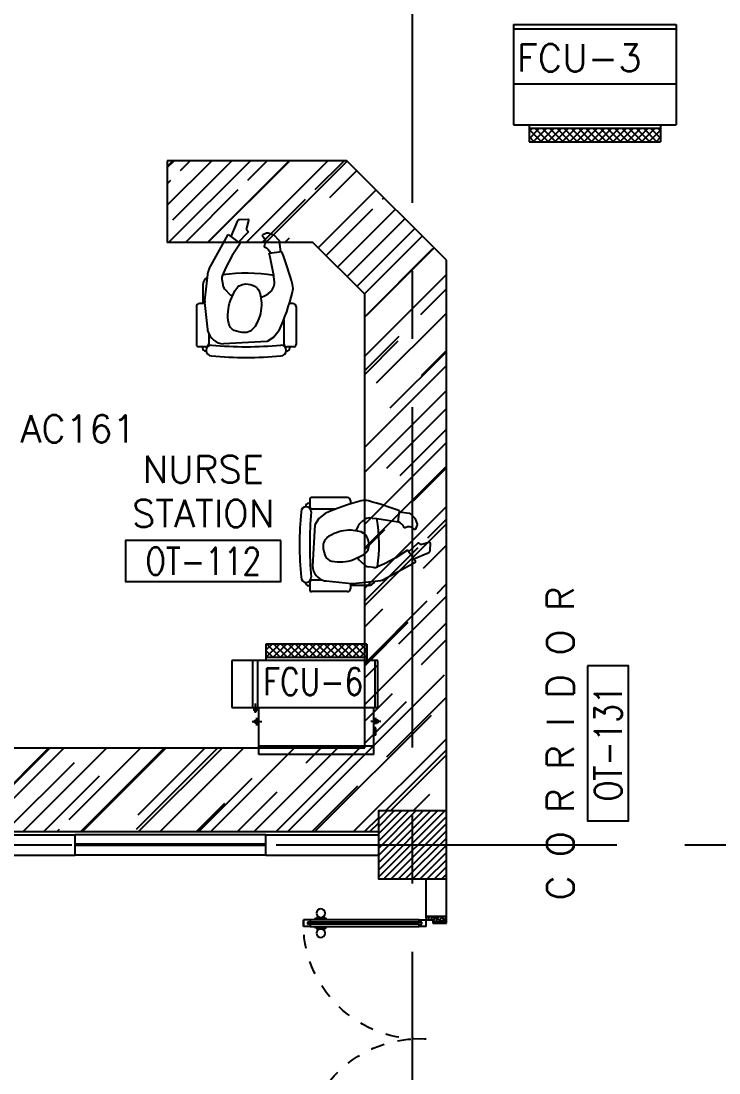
# Model space of a CAD drawing. Extents: x -0.4 to 91.9, y -1.1 to 78.4.
# Drawn here: x 14.48 to 19.6, y 48.49 to 56.22 of the extents above; entities that cross this region are included whole.
import ezdxf
from ezdxf.enums import TextEntityAlignment as Align

# ---------------------------------------------------------------- set-up
doc = ezdxf.new("R2010")
doc.units = 0
doc.header["$MEASUREMENT"] = 0
doc.linetypes.add('CENTERX2', pattern=[4, 2.5, -0.5, 0.5, -0.5])
doc.linetypes.add('HIDDEN', pattern=[0.375, 0.25, -0.125])
doc.layers.get('0').update_dxf_attribs({"color": 11, "linetype": 'CONTINUOUS'})
for name, color, linetype in [('AXES', 11, 'CENTERX2'), ('COL', 11, 'CONTINUOUS'), ('COUNTER', 11, 'CONTINUOUS'), ('DOOR', 11, 'CONTINUOUS'), ('E-SOCKETS', 4, 'CONTINUOUS'), ('FCU', 7, 'CONTINUOUS'), ('HAT', 11, 'CONTINUOUS'), ('NON-MEDICAL', 11, 'CONTINUOUS'), ('RM-BOX', 11, 'CONTINUOUS'), ('RM-NAME', 11, 'CONTINUOUS'), ('RM-NO', 11, 'CONTINUOUS'), ('TEXTN', 2, 'CONTINUOUS'), ('WALL', 11, 'CONTINUOUS'), ('WIN', 11, 'CONTINUOUS')]:
    doc.layers.add(name, color=color, linetype=linetype)
doc.styles.add('ROMANS', font='ROMANS.shx', dxfattribs={"width": 0.6})

# ---------------------------------------------------------------- blocks, each defined once
blk = doc.blocks.new('*X56')
at = {"color": 0}
for p, q in [((31339.2, 162702), (31827, 163189.7)), ((31339.2, 162755), (31773.9, 163189.7)), ((31339.2, 162808.1), (31720.9, 163189.7)), ((31339.2, 162861.1), (31667.9, 163189.7)), ((31339.2, 162914.1), (31614.8, 163189.7)), ((31339.2, 162967.1), (31561.8, 163189.7)), ((31339.2, 163020.2), (31508.8, 163189.7)), ((31339.2, 163073.2), (31455.7, 163189.7)), ((31339.2, 163126.2), (31402.7, 163189.7)), ((31339.2, 163179.3), (31349.7, 163189.7)), ((31380, 162689.7), (31839.2, 163149)), ((31433, 162689.7), (31839.2, 163095.9)), ((31486.1, 162689.7), (31839.2, 163042.9)), ((31539.1, 162689.7), (31839.2, 162989.9)), ((31592.1, 162689.7), (31839.2, 162936.8)), ((31645.2, 162689.7), (31839.2, 162883.8)), ((31698.2, 162689.7), (31839.2, 162830.8)), ((31751.2, 162689.7), (31839.2, 162777.7)), ((31804.3, 162689.7), (31839.2, 162724.7))]:
    blk.add_line(p, q, dxfattribs=at)
blk = doc.blocks.new('RM1')
at = {"layer": 'RM-BOX'}
blk.add_lwpolyline([(569.9, -200), (-569.9, -200), (-569.9, -500), (569.9, -500)], close=True, dxfattribs=at)
at = {"layer": 'RM-NAME', "style": 'ROMANS'}
for tag, p in [('ROOMNAME1', (0, 323.8)), ('ROOMNAME2', (0, 0))]:
    blk.add_attdef(tag, text='', height=200, dxfattribs=at).set_placement(p, align=Align.MIDDLE)
at = {"layer": 'RM-NO', "style": 'ROMANS', "width": 0.8}
blk.add_attdef('ROOMNO', text='', height=200, dxfattribs=at).set_placement((0, -350), align=Align.MIDDLE)
blk = doc.blocks.new('COL50')
at = {"layer": 'COL'}
blk.add_lwpolyline([(-250, 250), (-250, -250), (250, -250), (250, 250)], close=True, dxfattribs=at)
blk = doc.blocks.new('A1')
at = {"layer": 'COUNTER'}
for p, q in [((1318.5, 0), (0, 0)), ((0, 0), (0, -600)), ((2050, -731.5), (1318.5, 0)), ((1070, -600), (0, -600)), ((1450, -980), (1070, -600)), ((2050, -4775), (2050, -731.5)), ((1450, -4312.5), (1450, -980)), ((-1480, -4312.5), (1450, -4312.5)), ((-1480, -4927.4), (-1480, -4312.5)), ((-1480, -4927.4), (1550, -4927.4))]:
    blk.add_line(p, q, dxfattribs=at)
blk = doc.blocks.new('A$C272A55A0')
at = {"layer": 'DOOR', "color": 0, "linetype": 'ByBlock'}
for p, q in [((0, 900.4), (0, 1050.4)), ((50, 1050.4), (0, 1050.4)), ((50, 950.4), (50, 1050.4)), ((1750, 950.4), (1750, 1050.4)), ((1750, 1050.4), (1800, 1050.4)), ((1800, 1050.4), (1800, 900.4)), ((25, 950.4), (50, 950.4)), ((25, 900.4), (25, 950.4)), ((1775, 950.4), (1750, 950.4)), ((1775, 900.4), (1775, 950.4)), ((0, 900.4), (25, 900.4)), ((75, 900.4), (25, 900.4)), ((25, 850.4), (25, 900.4)), ((42, 850.4), (25, 850.4)), ((58, 870.4), (42, 870.4)), ((42, 870.4), (42, 850.4)), ((58, 850.4), (58, 870.4)), ((75, 850.4), (58, 850.4)), ((75, 900.4), (75, 850.4)), ((1725, 900.4), (1775, 900.4)), ((1725, 900.4), (1725, 850.4)), ((1725, 850.4), (1742, 850.4)), ((1742, 870.4), (1758, 870.4)), ((1742, 850.4), (1742, 870.4)), ((1758, 870.4), (1758, 850.4)), ((1758, 850.4), (1775, 850.4)), ((1800, 900.4), (1775, 900.4)), ((1775, 850.4), (1775, 900.4)), ((1717.8, 160.1), (1708.8, 160.1)), ((1708.8, 95.3), (1708.8, 160.1)), ((1725, 172.7), (1717.8, 172.7)), ((1717.8, 172.7), (1717.8, 82.7)), ((1717.8, 95.3), (1717.8, 160.1)), ((1775, 172.7), (1782.2, 172.7)), ((1782.2, 172.7), (1782.2, 82.7)), ((1782.2, 160.1), (1791.2, 160.1)), ((1782.2, 95.3), (1782.2, 160.1)), ((1791.2, 95.3), (1791.2, 160.1)), ((1717.8, 95.3), (1708.8, 95.3)), ((1725, 82.7), (1717.8, 82.7)), ((1775, 82.7), (1782.2, 82.7)), ((1782.2, 95.3), (1791.2, 95.3)), ((25, 50.4), (42, 50.4)), ((25, 50.4), (25, 0.4)), ((25, 0.4), (75, 0.4)), ((75, 0.4), (25, 0.4)), ((42, 50.4), (42, 30.4)), ((42, 30.4), (58, 30.4)), ((58, 50.4), (75, 50.4)), ((58, 50.4), (58, 30.4)), ((75, 50.4), (75, 0.4)), ((1742, 50.4), (1725, 50.4)), ((1725, 50.4), (1725, 0.4)), ((1775, 0.4), (1725, 0.4)), ((1725, 0.4), (1775, 0.4)), ((1742, 50.4), (1742, 30.4)), ((1758, 30.4), (1742, 30.4)), ((1775, 50.4), (1758, 50.4)), ((1758, 50.4), (1758, 30.4)), ((1775, 50.4), (1775, 0.4))]:
    blk.add_line(p, q, dxfattribs=at)
at = {"layer": 'DOOR', "color": 9, "linetype": 'ByBlock'}
for p, q in [((50, 1050.4), (0, 1010.2)), ((50, 1050.4), (0, 936.6)), ((50, 1050.4), (36.6, 950.4)), ((1750, 1050.4), (1800, 1010.2)), ((1750, 1050.4), (1800, 936.6)), ((1750, 1050.4), (1763.4, 950.4))]:
    blk.add_line(p, q, dxfattribs=at)
at = {"layer": 'DOOR', "linetype": 'ByBlock'}
for p, q in [((25, 850.4), (25, 50.4)), ((42, 850.4), (42, 50.4)), ((58, 850.4), (58, 50.4)), ((75, 50.4), (75, 850.4)), ((1725, 50.4), (1725, 850.4)), ((1742, 850.4), (1742, 50.4)), ((1758, 850.4), (1758, 50.4)), ((1775, 850.4), (1775, 50.4))]:
    blk.add_line(p, q, dxfattribs=at)
at = {"layer": 'DOOR', "color": 0, "linetype": 'ByBlock'}
for centre in [(1676.5, 127.7), (1823.5, 127.7)]:
    blk.add_circle(centre, 32.4, dxfattribs=at)
at = {"layer": 'DOOR', "color": 9, "linetype": 'ByBlock'}
for centre, radius, start, end in [((50, 1050.4), 54.4, 203.20738, 270), ((50, 1050.4), 34.4, 180, 270), ((50, 1050.4), 14.4, 180, 270), ((1750, 1050.4), 14.4, 270, 0), ((1750, 1050.4), 34.4, 270, 0), ((1750, 1050.4), 54.4, 270, 336.79262), ((50, 1050.4), 74.4, 227.77643, 270), ((50, 1050.4), 94.4, 238.01819, 270), ((50, 1050.4), 114.4, 244.08384, 257.37743), ((1750, 1050.4), 74.4, 270, 312.22357), ((1750, 1050.4), 94.4, 270, 301.98181), ((1750, 1050.4), 114.4, 282.62257, 295.91616), ((50, 1050.4), 134.4, 248.15985, 259.28002), ((50, 1050.4), 154.4, 251.10529, 256.28577), ((1750, 1050.4), 134.4, 280.71998, 291.84015), ((1750, 1050.4), 154.4, 283.71423, 288.89471)]:
    blk.add_arc(centre, radius, start, end, dxfattribs=at)
at = {"layer": 'DOOR', "linetype": 'HIDDEN', "ltscale": 0.5}
for centre, start, end in [((50, 851.4), 268.31738, 3.29648), ((1750, 851.4), 176.70352, 271.68262)]:
    blk.add_arc(centre, 851.4, start, end, dxfattribs=at)
at = {"layer": 'WALL', "linetype": 'ByBlock'}
blk.add_line((1800, 900.4), (1800, 1050.4), dxfattribs=at)
blk = doc.blocks.new('*X190')
at = {"color": 0}
for p, q in [((16890.5, -2466.6), (16943.5, -2413.6)), ((16890.5, -2519.6), (16990.5, -2419.6)), ((16990.5, -2565.5), (16890.5, -2465.5)), ((16990.5, -2512.5), (16891.6, -2413.6)), ((16990.5, -2459.4), (16944.6, -2413.6)), ((16890.5, -2572.6), (16990.5, -2472.6)), ((16990.5, -2618.5), (16890.5, -2518.5)), ((16890.5, -2625.7), (16990.5, -2525.7)), ((16990.5, -2671.6), (16890.5, -2571.6)), ((16890.5, -2678.7), (16990.5, -2578.7)), ((16990.5, -2724.6), (16890.5, -2624.6)), ((16890.5, -2731.7), (16990.5, -2631.7)), ((16990.5, -2777.6), (16890.5, -2677.6)), ((16890.5, -2784.8), (16990.5, -2684.8)), ((16990.5, -2830.7), (16890.5, -2730.7)), ((16890.5, -2837.8), (16990.5, -2737.8)), ((16990.5, -2883.7), (16890.5, -2783.7)), ((16890.5, -2890.8), (16990.5, -2790.8)), ((16990.5, -2936.7), (16890.5, -2836.7)), ((16890.5, -2943.9), (16990.5, -2843.9)), ((16990.5, -2989.8), (16890.5, -2889.8)), ((16890.5, -2996.9), (16990.5, -2896.9)), ((16990.5, -3042.8), (16890.5, -2942.8)), ((16890.5, -3049.9), (16990.5, -2949.9)), ((16990.5, -3095.8), (16890.5, -2995.8)), ((16890.5, -3103), (16990.5, -3003)), ((16990.5, -3148.9), (16890.5, -3048.9)), ((16891.5, -3154.9), (16990.5, -3056)), ((16943.5, -3154.9), (16890.5, -3101.9)), ((16944.6, -3154.9), (16990.5, -3109))]:
    blk.add_line(p, q, dxfattribs=at)
blk = doc.blocks.new('WHE06')
at = {"color": 2}
for p, q in [((689, 621.5), (346.1, 621.5)), ((346.1, 621.5), (346.1, 469.1)), ((689, 469.1), (689, 621.5)), ((242.1, 472.2), (242.1, 399.5)), ((60.3, -422.2), (60.3, 422.2)), ((212.3, 437.2), (269.1, 437.2)), ((232.1, 452.2), (232.1, 422.2)), ((232.1, 452.2), (252.1, 452.2)), ((252.1, 452.2), (252.1, 422.2)), ((305, 447.6), (373.3, 447.6)), ((321.1, 457.6), (321.1, 437.6)), ((321.1, 457.6), (346.1, 457.6)), ((321.1, 437.6), (346.1, 437.6)), ((346.1, 430.4), (689, 430.4)), ((811.2, 370.7), (689, 370.7)), ((711.2, -370.7), (711.2, 370.7)), ((811.2, -370.7), (811.2, 370.7)), ((811.2, -370.7), (689, -370.7)), ((141.6, -437.2), (141.6, -422.2)), ((141.6, -437.2), (196.6, -437.2)), ((196.6, -437.2), (196.6, -422.2)), ((221.4, -437.2), (269.1, -437.2)), ((232.1, -452.2), (232.1, -422.2)), ((232.1, -452.2), (252.1, -452.2)), ((242.1, -472.2), (242.1, -399.5)), ((252.1, -452.2), (252.1, -422.2)), ((346.1, -430.4), (689, -430.4))]:
    blk.add_line(p, q, dxfattribs=at)
at = {"color": 6}
for p, q in [((346.1, 469.1), (346.1, -450.8)), ((689, 469.1), (346.1, 469.1)), ((689, -450.8), (689, 469.1)), ((0, -422.2), (0, 422.2)), ((0, 422.2), (346.1, 422.2)), ((0, -422.2), (346.1, -422.2)), ((346.1, -450.8), (689, -450.8))]:
    blk.add_line(p, q, dxfattribs=at)
at = {"color": 2}
blk.add_blockref('*X190', (-16179.3, 2784.3), dxfattribs=at)
blk = doc.blocks.new('*X209')
at = {"color": 0}
for p, q in [((-750.2, 2537.8), (-672.3, 2615.8)), ((-750.2, 2590.8), (-725.3, 2615.8)), ((-659.6, 2515.8), (-750.2, 2606.4)), ((-712.7, 2515.8), (-750.2, 2553.4)), ((-719.2, 2515.8), (-619.2, 2615.8)), ((-606.6, 2515.8), (-706.6, 2615.8)), ((-666.2, 2515.8), (-566.2, 2615.8)), ((-553.6, 2515.8), (-653.6, 2615.8)), ((-613.2, 2515.8), (-513.2, 2615.8)), ((-500.5, 2515.8), (-600.5, 2615.8)), ((-560.1, 2515.8), (-460.1, 2615.8)), ((-447.5, 2515.8), (-547.5, 2615.8)), ((-507.1, 2515.8), (-407.1, 2615.8)), ((-394.5, 2515.8), (-494.5, 2615.8)), ((-454.1, 2515.8), (-354.1, 2615.8)), ((-341.4, 2515.8), (-441.4, 2615.8)), ((-401, 2515.8), (-301, 2615.8)), ((-288.4, 2515.8), (-388.4, 2615.8)), ((-348, 2515.8), (-248, 2615.8)), ((-235.4, 2515.8), (-335.4, 2615.8)), ((-295, 2515.8), (-195, 2615.8)), ((-182.3, 2515.8), (-282.3, 2615.8)), ((-241.9, 2515.8), (-141.9, 2615.8)), ((-129.3, 2515.8), (-229.3, 2615.8)), ((-188.9, 2515.8), (-88.9, 2615.8)), ((-76.3, 2515.8), (-176.3, 2615.8)), ((-135.9, 2515.8), (-35.9, 2615.8)), ((-23.2, 2515.8), (-123.2, 2615.8)), ((-82.8, 2515.8), (17.2, 2615.8)), ((29.8, 2515.8), (-70.2, 2615.8)), ((-29.8, 2515.8), (70.2, 2615.8)), ((82.8, 2515.8), (-17.2, 2615.8)), ((23.2, 2515.8), (123.2, 2615.8)), ((135.9, 2515.8), (35.9, 2615.8)), ((76.3, 2515.8), (176.3, 2615.8)), ((188.9, 2515.8), (88.9, 2615.8)), ((129.3, 2515.8), (214.8, 2601.2)), ((214.8, 2543), (141.9, 2615.8)), ((214.8, 2596), (195, 2615.8)), ((182.3, 2515.8), (214.8, 2548.2))]:
    blk.add_line(p, q, dxfattribs=at)

msp = doc.modelspace()

# ---------------------------------------------------------------- hatches: boundary and pattern name
at = {"layer": 'COUNTER'}
h = msp.add_hatch(dxfattribs=at)
h.set_pattern_fill('AR-RROOF', color=11, scale=0.3, angle=45, style=0)
h.set_pattern_definition([(45, (-275968.1855, -57293.01293), (0.25455844123, 0.67882250994), [4.5, -0.6, 1.5, -0.3]), (45, (-275968.00943, -57292.62473), (-0.49426764005, 0.07000357134), [0.9, -0.099, 1.8, -0.225]), (45, (-275968.25975, -57292.72655), (0.96095811563, 1.24521504167), [2.4, -0.42, 1.2, -0.3])])
h.paths.add_polyline_path([(16.62, 54.595), (17, 54.215), (17, 53.77), (17.35, 53.77), (17.35, 54.7135), (16.8685, 55.195), (15.55, 55.195), (15.55, 54.595)])
h.paths.add_polyline_path([(17.35, 53.77), (17, 53.77), (17, 50.8825), (14.07, 50.8825), (14.07, 50.2676), (17.1, 50.2676), (17.1, 50.42), (17.35, 50.42)])
h.paths.add_polyline_path([(17.6, 53.77), (17.35, 53.77), (17.35, 50.42), (17.6, 50.42)])
h.paths.add_polyline_path([(17.35, 54.7135), (17.35, 53.77), (17.6, 53.77), (17.6, 54.4635)])

# ---------------------------------------------------------------- linework, layer by layer
at = {"layer": 'AXES'}
for p, q in [((17.35, -1.1143), (17.35, 77.6984)), ((0.35, 50.17), (68.39, 50.17))]:
    msp.add_line(p, q, dxfattribs=at)
at = {"layer": 'FCU', "color": 7}
for p, q in [((18.0916, 56.1965), (18.0916, 55.4595)), ((18.0916, 56.1965), (19.2856, 56.1965)), ((19.2856, 56.1965), (19.2856, 55.4595)), ((18.0916, 56.1645), (19.2856, 56.1645)), ((18.0916, 55.7595), (19.2856, 55.7595)), ((18.0916, 55.4595), (19.2856, 55.4595)), ((18.2061, 55.4595), (18.2061, 55.3345)), ((18.2061, 55.4345), (19.1711, 55.4345)), ((19.1711, 55.4595), (19.1711, 55.3345)), ((18.2061, 55.3345), (19.1711, 55.3345))]:
    msp.add_line(p, q, dxfattribs=at)
at = {"layer": 'FCU', "color": 6}
for p, q in [((18.0916, 56.1965), (18.0916, 55.4595)), ((18.0916, 56.1965), (19.2856, 56.1965)), ((19.2856, 56.1965), (19.2856, 55.4595)), ((18.0916, 55.7595), (19.2856, 55.7595)), ((18.0916, 55.4595), (19.2856, 55.4595))]:
    msp.add_line(p, q, dxfattribs=at)
at = {"layer": 'FCU', "color": 3}
for p, q in [((18.0916, 56.1645), (19.2856, 56.1645)), ((18.2061, 55.4595), (18.2061, 55.3345)), ((18.2061, 55.4345), (19.1711, 55.4345)), ((19.1711, 55.4595), (19.1711, 55.3345)), ((18.2061, 55.3345), (19.1711, 55.3345))]:
    msp.add_line(p, q, dxfattribs=at)
at = {"layer": 'NON-MEDICAL'}
for p, q in [((15.8585, 54.4012), (15.9971, 54.6528)), ((15.9971, 54.6528), (16.0864, 54.5878)), ((16.0864, 54.5878), (16.0262, 54.4977)), ((16.0262, 54.4977), (15.9815, 54.4101)), ((16.2974, 54.5154), (16.3921, 54.528)), ((16.3047, 54.4876), (16.2974, 54.5154)), ((16.3322, 54.3514), (16.3047, 54.4876)), ((15.9815, 54.4101), (15.9565, 54.3551)), ((15.8272, 54.1655), (15.8519, 54.3805)), ((15.952, 54.3242), (15.9573, 54.2848)), ((16.3362, 54.3156), (16.3322, 54.3514)), ((16.3366, 54.313), (16.3362, 54.3156)), ((15.8116, 54.2841), (15.8116, 54.146)), ((15.9717, 54.2543), (16.012, 54.2104)), ((16.012, 54.2104), (16.0308, 54.2043)), ((16.2362, 54.1904), (16.27, 54.2055)), ((16.27, 54.2055), (16.2919, 54.2169)), ((16.2919, 54.2169), (16.3098, 54.2339)), ((15.7645, 54.1235), (15.7645, 53.8439)), ((15.8278, 54.146), (15.787, 54.146)), ((15.8474, 53.9556), (15.8271, 54.1533)), ((16.4732, 54.146), (16.4468, 54.146)), ((16.4957, 54.1235), (16.4957, 53.8439)), ((16.4057, 54.0284), (16.4057, 53.8509)), ((15.849, 53.9429), (15.8474, 53.9556)), ((15.8545, 53.9267), (15.8545, 53.8509)), ((16.3719, 53.9479), (16.3337, 53.8992)), ((16.2834, 53.8676), (15.9636, 53.8502)), ((16.3337, 53.8992), (16.2834, 53.8676)), ((15.8321, 53.8285), (15.7798, 53.8285)), ((15.8095, 53.8285), (15.8095, 53.8203)), ((15.8364, 53.7972), (15.8326, 53.7972)), ((16.4276, 53.7972), (16.4238, 53.7972)), ((16.4804, 53.8285), (16.4281, 53.8285)), ((16.4507, 53.8285), (16.4507, 53.8203)), ((16.5958, 52.7062), (16.5958, 52.6568)), ((16.8744, 52.7207), (16.6103, 52.7207)), ((16.8957, 52.6995), (16.8957, 52.6745)), ((16.5663, 52.6564), (16.5663, 52.6528)), ((16.5958, 52.6782), (16.5881, 52.6782)), ((16.7846, 52.6357), (16.617, 52.6357)), ((17.2443, 52.5419), (17.2551, 52.6229)), ((16.6626, 52.5677), (16.6327, 52.5201)), ((16.7086, 52.6038), (16.6626, 52.5677)), ((16.9626, 52.5282), (16.9787, 52.5451)), ((17.0534, 52.5704), (17.0559, 52.5701)), ((17.0559, 52.5701), (17.0896, 52.5663)), ((17.0896, 52.5663), (17.2443, 52.5419)), ((16.6327, 52.5201), (16.6163, 52.2181)), ((16.9376, 52.4756), (16.9519, 52.5075)), ((16.9519, 52.5075), (16.9626, 52.5282)), ((17.3129, 52.3341), (17.2279, 52.2773)), ((17.3743, 52.2498), (17.3129, 52.3341)), ((16.9565, 52.2639), (16.9507, 52.2816)), ((16.9979, 52.2258), (16.9565, 52.2639)), ((17.1451, 52.235), (17.0931, 52.2114)), ((17.1367, 52.1189), (17.3743, 52.2498)), ((17.2279, 52.2773), (17.1451, 52.235)), ((17.064, 52.2071), (17.0267, 52.2122)), ((16.5663, 52.098), (16.5663, 52.0944)), ((16.5958, 52.0726), (16.5881, 52.0726)), ((16.5958, 52.094), (16.5958, 52.0446)), ((16.6886, 52.1151), (16.617, 52.1151)), ((16.7039, 52.1099), (16.7158, 52.1084)), ((16.7158, 52.1084), (16.9026, 52.0892)), ((16.8957, 52.0899), (16.8957, 52.0513)), ((17.0261, 52.0746), (16.8957, 52.0746)), ((16.9141, 52.0893), (17.1171, 52.1127)), ((16.8744, 52.0301), (16.6103, 52.0301))]:
    msp.add_line(p, q, dxfattribs=at)
for points in [[(16.0734, 54.5977), (16.1426, 54.6683, 0.445833), (16.142, 54.6779), (16.1401, 54.6794, -0.30427), (16.1335, 54.7), (16.1495, 54.7555, 0.509983), (16.143, 54.7637), (16.0813, 54.7616, 0.292523), (16.0641, 54.7496), (16.0174, 54.6384)], [(16.3844, 54.5257), (16.3753, 54.6011, 0.166504), (16.3706, 54.611), (16.3368, 54.645, 0.116666), (16.3302, 54.6492), (16.2901, 54.6627, 0.181583), (16.2783, 54.6623), (16.251, 54.651, 0.566275), (16.2496, 54.6415, -0.372711), (16.2618, 54.57, 0.458371), (16.2644, 54.5619, -0.210622), (16.3086, 54.5155)], [(16.2418, 54.1502, -0.128062), (16.2068, 54.0008, -0.215717), (16.1353, 53.9327), (16.1003, 53.9335), (16.076, 53.9376), (16.0427, 53.9482, -0.242433), (16.0013, 54.0002, -0.136513), (16.0145, 54.1682), (16.0472, 54.2381, -0.297129), (16.127, 54.2902, -0.138986), (16.1905, 54.2736, -0.105167), (16.2178, 54.2494), (16.2292, 54.2274), (16.2348, 54.2014), (16.2413, 54.1503)], [(17.2543, 52.6156), (17.3255, 52.607, -0.166504), (17.3348, 52.6025), (17.367, 52.5706, -0.116666), (17.3709, 52.5644), (17.3837, 52.5265, -0.181583), (17.3833, 52.5153), (17.3726, 52.4896, -0.566275), (17.3636, 52.4882, 0.372711), (17.2962, 52.4997, -0.458371), (17.2885, 52.5022, 0.210622), (17.2446, 52.544)], [(16.8996, 52.4809, 0.128062), (16.7586, 52.4478, 0.215717), (16.6942, 52.3803), (16.695, 52.3473), (16.6989, 52.3243), (16.7088, 52.2928, 0.242433), (16.758, 52.2538, 0.136513), (16.9167, 52.2662), (16.9826, 52.2971, 0.297129), (17.0318, 52.3725, 0.138986), (17.0162, 52.4324, 0.105167), (16.9933, 52.4582), (16.9726, 52.469), (16.948, 52.4743), (16.8997, 52.4804)], [(17.3223, 52.3218), (17.3889, 52.3872, -0.445833), (17.398, 52.3867), (17.3994, 52.3849, 0.30427), (17.4189, 52.3786), (17.4713, 52.3937, -0.509983), (17.4791, 52.3876), (17.477, 52.3293, -0.292523), (17.4658, 52.313), (17.3607, 52.2689)]]:
    msp.add_lwpolyline(points, format="xyb", dxfattribs=at)
for centre, radius, start, end in [((14.0773, 53.6472), 2.4762, 14.943, 20.80249), ((15.9078, 54.3741), 0.0562, 151.15891, 173.43344), ((15.867, 54.2841), 0.0554, 111.40875, 180), ((16.0077, 54.3318), 0.0563, 155.5623, 187.75503), ((16.1301, 53.1654), 1.2032, 80.33141, 98.27601), ((16.2477, 54.2991), 0.09, 313.62382, 8.92866), ((16.0131, 54.2924), 0.0563, 187.75503, 222.61873), ((16.3611, 54.2567), 0.1125, 345.70768, 14.943), ((15.8831, 54.1591), 0.0563, 173.43344, 185.86997), ((14.8056, 54.6529), 1.7177, 335.76561, 345.70768), ((15.787, 54.1235), 0.0225, 90, 180), ((16.4732, 54.1235), 0.0225, 0, 90), ((15.9694, 53.9745), 0.1245, 194.70655, 267.32506), ((15.8321, 53.8509), 0.0224, 270, 0), ((16.4281, 53.8509), 0.0224, 180, 270), ((15.7798, 53.8439), 0.0154, 180, 270), ((15.8326, 53.8203), 0.0231, 180, 270), ((15.8757, 53.8017), 0.0396, 90, 270), ((16.1301, 56.3794), 2.5509, 264.2765, 275.7235), ((16.3845, 53.8017), 0.0396, 270, 90), ((16.4276, 53.8203), 0.0231, 270, 0), ((16.4804, 53.8439), 0.0154, 270, 0), ((16.1301, 56.3792), 2.6294, 264.44787, 275.55213), ((16.6103, 52.7062), 0.0145, 90, 180), ((17.3744, 51.1245), 1.6223, 104.29232, 114.23439), ((16.8744, 52.6995), 0.0213, 0, 90), ((17.0002, 52.5936), 0.1063, 75.057, 104.29232), ((16.4245, 50.4367), 2.3386, 69.19751, 75.057), ((19.0048, 52.3754), 2.4833, 174.44787, 185.55213), ((16.5705, 52.6157), 0.0374, 0, 180), ((16.5881, 52.6564), 0.0218, 90, 180), ((16.617, 52.6568), 0.0211, 180, 270), ((19.005, 52.3754), 2.4092, 174.2765, 185.7235), ((17.0402, 52.4865), 0.085, 81.07134, 136.37618), ((15.9695, 52.3754), 1.1363, 351.72399, 9.66859), ((16.7337, 52.2236), 0.1176, 182.67494, 255.29345), ((17.0339, 52.2649), 0.0531, 227.38127, 262.24497), ((17.0711, 52.2598), 0.0531, 262.24497, 294.4377), ((16.5705, 52.1351), 0.0374, 180, 0), ((16.5881, 52.0944), 0.0218, 180, 270), ((16.617, 52.094), 0.0211, 90, 180), ((16.908, 52.1421), 0.0531, 264.13003, 276.56656), ((17.0261, 52.1269), 0.0523, 270, 338.59125), ((17.1111, 52.1654), 0.0531, 276.56656, 298.84109), ((16.6103, 52.0446), 0.0145, 180, 270), ((16.8744, 52.0513), 0.0213, 270, 0)]:
    msp.add_arc(centre, radius, start, end, dxfattribs=at)
at = {"layer": 'WALL'}
for p, q in [((10.4, 50.245), (14.875, 50.245)), ((14.875, 50.095), (14.875, 50.245)), ((16.275, 50.095), (16.275, 50.245)), ((16.275, 50.245), (17.1, 50.245)), ((10.4, 50.095), (14.875, 50.095)), ((16.275, 50.095), (17.1, 50.095)), ((17.45, 49.645), (17.45, 49.92)), ((17.6, 49.645), (17.6, 49.92))]:
    msp.add_line(p, q, dxfattribs=at)
at = {"layer": 'WALL', "linetype": 'ByBlock', "ltscale": 0.3}
msp.add_lwpolyline([(17.1, 49.92), (17.6, 49.92), (17.6, 50.42), (17.1, 50.42)], close=True, dxfattribs=at)
at = {"layer": 'WIN'}
for p, q in [((16.275, 50.245), (14.875, 50.245)), ((16.275, 50.175), (14.875, 50.175)), ((16.275, 50.165), (14.875, 50.165)), ((16.275, 50.095), (14.875, 50.095))]:
    msp.add_line(p, q, dxfattribs=at)

# ---------------------------------------------------------------- block references
at = {"layer": 'COL', "xscale": 0.001, "yscale": 0.001, "zscale": 0.001}
msp.add_blockref('COL50', (17.35, 50.17), dxfattribs=at)
at = {"layer": 'DOOR', "color": 0, "linetype": 'ByBlock', "xscale": -0.001, "yscale": 0.001, "zscale": 0.001, "rotation": 270}
msp.add_blockref('A$C272A55A0', (16.5496, 47.845), dxfattribs=at)
at = {"layer": 'FCU', "color": 11, "xscale": 0.0009999871253967285, "yscale": 0.001000002026557922, "zscale": 0.001}
msp.add_blockref('*X209', (18.9563, 52.8187), dxfattribs=at)
at = {"layer": 'FCU', "linetype": 'ByBlock', "xscale": 0.001000002026557922, "yscale": 0.001000002026557922, "zscale": 0.001, "rotation": 90}
msp.add_blockref('WHE06', (16.6453, 50.8341), dxfattribs=at)
at = {"layer": 'HAT', "xscale": 0.001, "yscale": 0.001, "zscale": 0.001}
msp.add_blockref('*X56', (-14.2392, -112.7697), dxfattribs=at)
at = {"layer": 'RM-NAME', "xscale": 0.001, "yscale": 0.001, "zscale": 0.001}
msp.add_blockref('RM1', (15.8143, 52.6044), dxfattribs=at).add_auto_attribs({'ROOMNO': 'OT-112', 'ROOMNAME2': 'STATION', 'ROOMNAME1': 'NURSE'})
at = {"layer": 'RM-NAME', "xscale": 0.001, "yscale": 0.001, "zscale": 0.001, "rotation": 90}
msp.add_blockref('RM1', (18.436, 50.9162), dxfattribs=at).add_auto_attribs({'ROOMNO': 'OT-131', 'ROOMNAME2': 'C O R R I D O R'})
at = {"layer": 'WALL', "xscale": 0.001, "yscale": 0.001, "zscale": 0.001}
msp.add_blockref('A1', (15.55, 55.195), dxfattribs=at)

# ---------------------------------------------------------------- texts
at = {"layer": 'E-SOCKETS', "style": 'ROMANS'}
msp.add_text('AC161', height=0.2, dxfattribs=at).set_placement((14.4716, 53.1265))
at = {"layer": 'TEXTN', "style": 'ROMANS'}
msp.add_text('FCU-3', height=0.2, dxfattribs=at).set_placement((18.1152, 55.8497))
at = {"layer": 'TEXTN', "style": 'ROMANS', "width": 0.8}
msp.add_text('FCU-6', height=0.2, dxfattribs=at).set_placement((16.255, 51.269))

doc.saveas('drawing.dxf')
